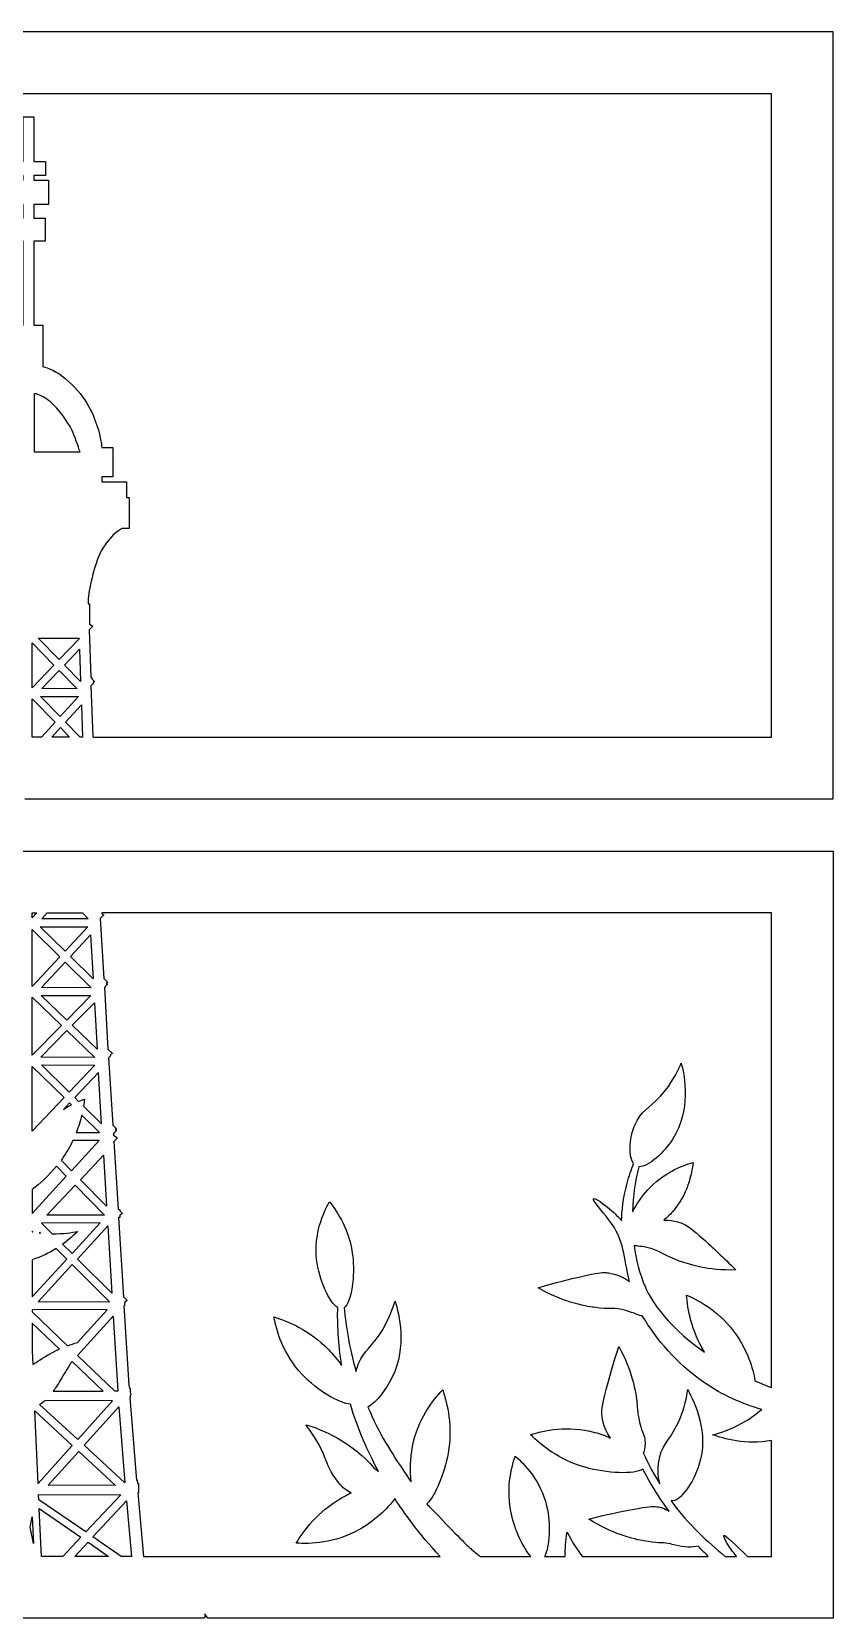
# Model space of a CAD drawing. Extents: x -437 to 3052, y -819 to 142.
# Drawn here: x 829.8 to 1061.7, y -316.7 to 142.3 of the extents above; entities that cross this region are included whole.
import ezdxf

# ---------------------------------------------------------------- set-up
doc = ezdxf.new("R2010")
doc.units = 0
doc.layers.add('LAYER_1', color=7, linetype='CONTINUOUS')

msp = doc.modelspace()

# ---------------------------------------------------------------- linework, layer by layer
at = {"layer": 'LAYER_1', "color": 7}
for points in [[(827.77, -79.63), (829.94, -79.63), (832.66, -79.63), (835.67, -79.63), (841.41, -79.63), (844.59, -79.63), (845.35, -79.63), (848.4, -79.63), (1061.75, -79.63), (1061.75, 142.33), (595.89, 142.33)], [(836.22, -40.9), (829.94, -47.44), (829.94, -34.49), (836.22, -40.9)], [(837.74, -39.31), (831.61, -33.07), (843.54, -33.07), (843.54, -33.27), (837.74, -39.31)], [(839.28, -40.88), (843.64, -36.33), (843.95, -45.63), (839.28, -40.88)], [(837.76, -42.47), (842.91, -47.73), (832.75, -47.68), (837.76, -42.47)], [(843.36, -50.01), (838.04, -55.79), (832.34, -49.96), (843.36, -50.01)], [(832.59, -61.71), (829.94, -61.71), (829.94, -50.66), (836.55, -57.41), (832.59, -61.71)], [(843.83, -61.71), (839.59, -57.38), (844.17, -52.4), (844.48, -61.71), (843.83, -61.71)], [(835.6, -61.71), (838.1, -59), (840.76, -61.71), (835.6, -61.71)], [(829.94, -112.61), (831.23, -112.61), (829.94, -114.04), (829.94, -112.61)], [(834.22, -112.61), (844.5, -112.61), (846.16, -114.3), (832.69, -114.3), (834.22, -112.61)], [(829.94, -117.36), (837.94, -125.28), (829.94, -133.91), (829.94, -117.36)], [(846.02, -116.58), (839.43, -123.68), (832.28, -116.58), (846.02, -116.58)], [(847.54, -131.71), (841, -125.23), (846.81, -118.96), (847.54, -131.71)], [(832.65, -134.22), (839.51, -126.84), (846.98, -134.24), (832.65, -134.22)], [(829.94, -137), (838.39, -145.14), (829.94, -153.73), (829.94, -137)], [(839.92, -143.58), (832.56, -136.51), (846.87, -136.52), (839.92, -143.58)], [(841.5, -145.1), (847.93, -138.57), (848.69, -152), (841.5, -145.1)], [(832.44, -154.31), (839.97, -146.65), (848.01, -154.39), (832.44, -154.31)], [(829.94, -156.99), (839.14, -166.03), (829.94, -175.71), (829.94, -156.99)], [(840.64, -164.45), (832.65, -156.59), (848.05, -156.68), (840.64, -164.45)], [(843.86, -189.78), (850.55, -182.69), (851.46, -197.48), (843.86, -189.78)], [(834.19, -200.02), (842.36, -191.38), (850.88, -200), (834.19, -200.02)], [(843.02, -212.72), (851.8, -203.15), (852.98, -222.63), (843.02, -212.72)], [(841.54, -214.33), (852.43, -225.18), (831.66, -225.09), (841.54, -214.33)], [(853.88, -251), (843.03, -240.59), (853.37, -229.23), (854.67, -251), (853.88, -251)], [(830.72, -256.65), (841.54, -266.67), (831.66, -277.65), (830.72, -256.65)], [(844.96, -266.62), (855.01, -255.44), (856.78, -277.49), (844.96, -266.62)], [(843.38, -268.38), (854, -278.21), (834.57, -278.17), (843.38, -268.38)], [(831.8, -280.88), (855.54, -280.93), (845.42, -291.69), (831.87, -282.35), (831.8, -280.88)], [(855.65, -298.74), (847.51, -293.13), (857.23, -282.72), (858.67, -298.74), (855.65, -298.74)], [(829.36, -290.3), (829.94, -287.34), (830.29, -295.02), (829.36, -290.3)], [(838.77, -298.74), (832.61, -298.74), (831.99, -284.91), (843.99, -293.2), (838.77, -298.74)], [(842.27, -298.74), (846.09, -294.65), (852.01, -298.74), (842.27, -298.74)]]:
    msp.add_lwpolyline(points, dxfattribs=at)
for points, knots in [([(613.81, -52.18), (615.33, -52.16), (616.89, -52.02), (618.28, -51.78), (627.93, -50.11), (634.16, -42.75), (636.54, -39.56), (634.57, -40.25), (631.47, -41.15), (627.63, -41.48), (621.66, -42), (619.86, -40.61), (615.77, -41.57), (615.11, -41.73), (614.45, -41.93), (613.81, -42.17), (613.81, -42.17), (613.81, -41.84), (613.81, -41.84), (618.3, -36.28), (622.77, -31.92), (626.37, -28.77), (628.92, -29.56), (635.68, -25.99), (640.16, -21.81), (645.39, -16.93), (647.68, -11.09), (648.74, -7.34), (645, -7.78), (638.54, -9.14), (633.09, -14.08), (628.6, -18.15), (625.12, -24.35), (625.3, -27.24), (621.94, -29.54), (617.93, -32.64), (613.81, -36.59), (613.81, -36.59), (613.81, -32.72), (613.81, -32.72), (613.85, -32.53), (613.89, -32.33), (613.92, -32.14), (614.78, -27.31), (614.48, -22.94), (613.81, -19.36), (613.81, -19.36), (613.81, -6.36), (613.81, -6.36), (615.93, -5.3), (618.47, -3.8), (621.18, -1.66), (618.5, -1.25), (616.04, -0.91), (613.81, -0.64), (613.81, -0.64), (613.81, 124.41), (613.81, 124.41), (613.81, 124.41), (1043.83, 124.41), (1043.83, 124.41), (1043.83, 124.41), (1043.83, -61.71), (1043.83, -61.71), (1043.83, -61.71), (847.58, -61.71), (847.58, -61.71), (847.58, -61.71), (847.44, -61.58), (847.44, -61.58), (847.44, -61.58), (846.94, -46.88), (846.94, -46.88), (846.94, -46.88), (847.77, -46.01), (847.77, -46.01), (847.77, -46.01), (847.53, -45.87), (847.53, -45.87), (847.53, -45.87), (847.92, -45.63), (847.92, -45.63), (847.92, -45.63), (847.16, -44.88), (847.16, -44.88), (847.16, -44.88), (847.16, -44.45), (847.16, -44.45), (847.16, -44.45), (846.86, -44.45), (846.86, -44.45), (846.86, -44.45), (846.4, -30.71), (846.4, -30.71), (846.4, -30.71), (847.43, -29.67), (847.43, -29.67), (847.43, -29.67), (846.5, -29.07), (846.5, -29.07), (846.5, -29.07), (846.5, -23.19), (846.5, -23.19), (846.5, -23.19), (846.14, -23.19), (846.14, -23.19), (846.14, -23.19), (846.09, -21.62), (846.09, -21.62), (846.58, -18.49), (847.96, -10.87), (850.34, -7.1), (853.31, -2.4), (855.87, -1.48), (855.9, -1.47), (855.9, -1.47), (855.89, -1.42), (855.89, -1.42), (855.89, -1.42), (858, -1.42), (858, -1.42), (858, -1.42), (858, 7.59), (858, 7.59), (858, 7.59), (857.24, 7.59), (857.24, 7.59), (857.24, 7.59), (857.24, 12.09), (857.24, 12.09), (857.24, 12.09), (850.1, 12.09), (850.1, 12.09), (850.1, 12.09), (850.1, 13.56), (850.1, 13.56), (850.1, 13.56), (853.29, 13.56), (853.29, 13.56), (853.29, 13.56), (853.29, 22.07), (853.29, 22.07), (853.29, 22.07), (850.08, 22.07), (850.08, 22.07), (849.99, 22.96), (849.61, 26.05), (848.19, 29.78), (846.64, 33.86), (843.49, 39.57), (837.31, 43.62), (836.13, 44.35), (834.68, 44.97), (833, 45.49), (833, 45.49), (833, 45.51), (833, 45.51), (833, 45.51), (833, 57.45), (833, 57.45), (833, 57.45), (830.42, 57.45), (830.42, 57.45), (830.42, 57.45), (830.42, 81.7), (830.42, 81.7), (830.42, 81.7), (833.65, 81.7), (833.65, 81.7), (833.65, 81.7), (833.65, 88.39), (833.65, 88.39), (833.65, 88.39), (830.42, 88.39), (830.42, 88.39), (830.42, 88.39), (830.42, 92.34), (830.42, 92.34), (830.42, 92.34), (834.62, 92.34), (834.62, 92.34), (834.62, 92.34), (834.62, 99.35), (834.62, 99.35), (834.62, 99.35), (830.42, 99.35), (830.42, 99.35), (830.42, 99.35), (830.42, 100.72), (830.42, 100.72), (830.42, 100.72), (833.81, 100.72), (833.81, 100.72), (833.81, 100.72), (833.81, 104.82), (833.81, 104.82), (833.81, 104.82), (830.42, 104.82), (830.42, 104.82), (830.42, 104.82), (830.42, 117.72), (830.42, 117.72), (830.42, 117.72), (827.28, 117.72), (827.28, 117.72), (827.28, 117.72), (827.28, 104.82), (827.28, 104.82), (827.28, 104.82), (823.9, 104.82), (823.9, 104.82), (823.9, 104.82), (823.9, 100.72), (823.9, 100.72), (823.9, 100.72), (827.28, 100.72), (827.28, 100.72), (827.28, 100.72), (827.28, 99.35), (827.28, 99.35), (827.28, 99.35), (823.09, 99.35), (823.09, 99.35), (823.09, 99.35), (823.09, 92.34), (823.09, 92.34), (823.09, 92.34), (827.28, 92.34), (827.28, 92.34), (827.28, 92.34), (827.28, 88.39), (827.28, 88.39), (827.28, 88.39), (824.06, 88.39), (824.06, 88.39), (824.06, 88.39), (824.06, 81.7), (824.06, 81.7), (824.06, 81.7), (827.28, 81.7), (827.28, 81.7), (827.28, 81.7), (827.28, 57.45), (827.28, 57.45), (827.28, 57.45), (824.7, 57.45), (824.7, 57.45), (824.7, 57.45), (824.7, 45.48), (824.7, 45.48), (824.68, 45.47), (824.65, 45.47), (824.62, 45.46), (824.62, 45.46), (824.6, 45.46), (824.6, 45.46), (824.6, 45.46), (824.58, 45.45), (824.58, 45.45), (822.96, 44.95), (821.55, 44.33), (820.38, 43.61), (814.06, 39.32), (812.44, 36.06), (810.2, 31.55), (810.2, 31.55), (810.06, 31.27), (810.06, 31.27), (808.97, 28.88), (808.22, 26.17), (807.9, 24.92), (807.9, 24.92), (807.61, 24.92), (807.61, 24.92), (807.61, 24.92), (807.61, 12.09), (807.61, 12.09), (807.61, 12.09), (800.47, 12.09), (800.47, 12.09), (800.47, 12.09), (800.47, 7.59), (800.47, 7.59), (800.47, 7.59), (799.72, 7.59), (799.72, 7.59), (799.72, 7.59), (799.72, -1.42), (799.72, -1.42), (799.72, -1.42), (801.82, -1.42), (801.82, -1.42), (801.82, -1.42), (801.81, -1.47), (801.81, -1.47), (801.84, -1.48), (804.39, -2.4), (807.36, -7.1), (809.83, -11), (811.24, -19.2), (811.62, -21.66), (811.62, -21.66), (810.27, -61.71), (810.27, -61.71), (810.27, -61.71), (780.11, -61.71), (780.11, -61.71), (780.37, -60.61), (780.57, -59.48), (780.7, -58.37), (781.5, -51.05), (778.82, -45.02), (776.99, -41.73), (774.57, -44.79), (771.18, -50.07), (770.28, -57.16), (770.1, -58.62), (770.02, -60.18), (770.04, -61.71), (770.04, -61.71), (690.83, -61.71), (690.83, -61.71), (691.9, -56.22), (692.13, -52.17), (696.21, -46.82), (697.92, -44.57), (700.95, -41.27), (700.55, -40.85), (700.2, -40.49), (697.49, -42.48), (695.91, -43.81), (694.36, -45.11), (693.22, -46.35), (692.46, -47.24), (692.38, -44.6), (692.04, -40.76), (690.83, -36.32), (690.29, -34.33), (689.62, -32.41), (688.96, -30.73), (690.61, -28.54), (690.37, -22.58), (687.97, -18.25), (685.93, -14.58), (683.51, -14.23), (679.77, -9.48), (677.37, -6.43), (675.97, -3.52), (675.17, -1.59), (674.16, -5.58), (672.32, -15.32), (677.64, -23.57), (680.14, -27.44), (684.72, -31.76), (687.43, -31.58), (687.7, -32.67), (687.98, -33.81), (688.2, -34.91), (688.42, -35.96), (689.13, -39.65), (689.31, -44.63), (688.15, -42.46), (686.56, -40.16), (684.85, -38.29), (680.47, -33.48), (675.18, -31.35), (671.77, -30.34), (672.14, -33.75), (673.31, -39.64), (677.75, -44.65), (678.51, -45.5), (679.35, -46.31), (680.22, -47.06), (677.13, -46.96), (674.76, -48.05), (674.39, -48.24), (673.27, -48.78), (672.33, -49.37), (668.76, -52.56), (666.24, -54.82), (663.03, -57.79), (659.37, -61.46), (663.53, -61.61), (666.95, -61.15), (669.47, -60.64), (672.8, -59.97), (675.39, -59.02), (676.14, -58.74), (681, -56.92), (681.22, -55.85), (684.77, -55.05), (686.57, -54.63), (687.94, -54.58), (688.84, -54.41), (688.52, -56.79), (688.02, -59.25), (687.28, -61.71), (687.28, -61.71), (635.98, -61.71), (635.98, -61.71), (636.55, -60.2), (636.77, -59.25), (636.69, -59.2), (636.6, -59.14), (636.09, -60.1), (635.12, -61.71), (635.12, -61.71), (613.81, -61.71), (613.81, -61.71), (613.81, -61.71), (613.81, -52.18), (613.81, -52.18)], [0, 0, 0, 0, 1, 1, 1, 2, 2, 2, 3, 3, 3, 4, 4, 4, 5, 5, 5, 6, 6, 6, 7, 7, 7, 8, 8, 8, 9, 9, 9, 10, 10, 10, 11, 11, 11, 12, 12, 12, 13, 13, 13, 14, 14, 14, 15, 15, 15, 16, 16, 16, 17, 17, 17, 18, 18, 18, 19, 19, 19, 20, 20, 20, 21, 21, 21, 22, 22, 22, 23, 23, 23, 24, 24, 24, 25, 25, 25, 26, 26, 26, 27, 27, 27, 28, 28, 28, 29, 29, 29, 30, 30, 30, 31, 31, 31, 32, 32, 32, 33, 33, 33, 34, 34, 34, 35, 35, 35, 36, 36, 36, 37, 37, 37, 38, 38, 38, 39, 39, 39, 40, 40, 40, 41, 41, 41, 42, 42, 42, 43, 43, 43, 44, 44, 44, 45, 45, 45, 46, 46, 46, 47, 47, 47, 48, 48, 48, 49, 49, 49, 50, 50, 50, 51, 51, 51, 52, 52, 52, 53, 53, 53, 54, 54, 54, 55, 55, 55, 56, 56, 56, 57, 57, 57, 58, 58, 58, 59, 59, 59, 60, 60, 60, 61, 61, 61, 62, 62, 62, 63, 63, 63, 64, 64, 64, 65, 65, 65, 66, 66, 66, 67, 67, 67, 68, 68, 68, 69, 69, 69, 70, 70, 70, 71, 71, 71, 72, 72, 72, 73, 73, 73, 74, 74, 74, 75, 75, 75, 76, 76, 76, 77, 77, 77, 78, 78, 78, 79, 79, 79, 80, 80, 80, 81, 81, 81, 82, 82, 82, 83, 83, 83, 84, 84, 84, 85, 85, 85, 86, 86, 86, 87, 87, 87, 88, 88, 88, 89, 89, 89, 90, 90, 90, 91, 91, 91, 92, 92, 92, 93, 93, 93, 94, 94, 94, 95, 95, 95, 96, 96, 96, 97, 97, 97, 98, 98, 98, 99, 99, 99, 100, 100, 100, 101, 101, 101, 102, 102, 102, 103, 103, 103, 104, 104, 104, 105, 105, 105, 106, 106, 106, 107, 107, 107, 108, 108, 108, 109, 109, 109, 110, 110, 110, 111, 111, 111, 112, 112, 112, 113, 113, 113, 114, 114, 114, 115, 115, 115, 116, 116, 116, 117, 117, 117, 118, 118, 118, 119, 119, 119, 120, 120, 120, 121, 121, 121, 122, 122, 122, 123, 123, 123, 124, 124, 124, 125, 125, 125, 126, 126, 126, 127, 127, 127, 128, 128, 128, 129, 129, 129, 130, 130, 130, 131, 131, 131, 132, 132, 132, 133, 133, 133, 134, 134, 134, 135, 135, 135, 136, 136, 136, 137, 137, 137, 137]), ([(830.49, 20.79), (830.49, 20.79), (830.49, 37.53), (830.49, 37.53), (830.49, 37.53), (831.17, 37.53), (831.17, 37.53), (832.29, 37.14), (833.81, 36.44), (835.21, 35.23), (837.66, 33.12), (840.27, 29.49), (841.37, 27.19), (842.18, 25.52), (843.3, 22.22), (843.77, 20.79), (843.77, 20.79), (830.49, 20.79), (830.49, 20.79)], [0, 0, 0, 0, 1, 1, 1, 2, 2, 2, 3, 3, 3, 4, 4, 4, 5, 5, 5, 6, 6, 6, 6]), ([(844.55, -94.69), (844.55, -94.69), (832.81, -94.69), (832.81, -94.69), (832.81, -94.69), (826.93, -94.69), (826.93, -94.69), (826.93, -94.69), (815.19, -94.69), (815.19, -94.69), (815.19, -94.69), (809.14, -94.69), (809.14, -94.69), (809.14, -94.69), (790.74, -94.69), (790.74, -94.69), (790.74, -94.69), (779.15, -94.69), (779.15, -94.69), (779.15, -94.69), (774.25, -94.69), (774.25, -94.69), (774.25, -94.69), (771.25, -94.69), (771.25, -94.69), (771.25, -94.69), (764.41, -94.69), (764.41, -94.69), (764.41, -94.69), (756.36, -94.69), (756.36, -94.69), (756.36, -94.69), (680.82, -94.69), (680.82, -94.69), (680.82, -94.69), (671.87, -94.69), (671.87, -94.69), (671.87, -94.69), (669.86, -94.69), (669.86, -94.69), (669.86, -94.69), (657.72, -94.69), (657.72, -94.69), (657.72, -94.69), (620.89, -94.69), (620.89, -94.69), (620.89, -94.69), (615.14, -94.69), (615.14, -94.69), (615.14, -94.69), (595.89, -94.69), (595.89, -94.69), (595.89, -94.69), (595.89, -100.84), (595.89, -100.84), (595.89, -100.84), (595.89, -114.49), (595.89, -114.49), (595.89, -114.49), (595.89, -127.13), (595.89, -127.13), (595.89, -127.13), (595.89, -187.92), (595.89, -187.92), (595.89, -187.92), (595.89, -226.97), (595.89, -226.97), (595.89, -226.97), (595.89, -276.34), (595.89, -276.34), (595.89, -276.34), (595.89, -277.76), (595.89, -277.76), (595.89, -277.76), (595.89, -316.66), (595.89, -316.66), (595.89, -316.66), (609.18, -316.66), (609.18, -316.66), (609.18, -316.66), (667.86, -316.66), (667.86, -316.66), (667.86, -316.66), (672.63, -316.66), (672.63, -316.66), (672.63, -316.66), (674.24, -316.66), (674.24, -316.66), (674.24, -316.66), (681.62, -316.66), (681.62, -316.66), (681.62, -316.66), (704.14, -316.66), (704.14, -316.66), (704.14, -316.66), (714.44, -316.66), (714.44, -316.66), (714.44, -316.66), (744.79, -316.66), (744.79, -316.66), (744.79, -316.66), (751.66, -316.66), (751.66, -316.66), (751.66, -316.66), (772.91, -316.66), (772.91, -316.66), (773.62, -316.19), (774.27, -315.76), (774.86, -315.37), (774.49, -315.77), (774.12, -316.21), (773.75, -316.66), (773.75, -316.66), (793.98, -316.66), (793.98, -316.66), (793.98, -316.66), (797.51, -316.66), (797.51, -316.66), (797.51, -316.66), (800.63, -316.66), (800.63, -316.66), (800.63, -316.66), (806.91, -316.66), (806.91, -316.66), (806.91, -316.66), (810.34, -316.66), (810.34, -316.66), (810.34, -316.66), (810.7, -316.66), (810.7, -316.66), (810.7, -316.66), (814.11, -316.66), (814.11, -316.66), (814.11, -316.66), (817.62, -316.66), (817.62, -316.66), (817.62, -316.66), (824.31, -316.66), (824.31, -316.66), (824.31, -316.66), (826.45, -316.66), (826.45, -316.66), (826.45, -316.66), (826.45, -316.51), (826.45, -316.51), (826.45, -316.51), (826.49, -316.66), (826.49, -316.66), (826.49, -316.66), (828.78, -316.66), (828.78, -316.66), (828.78, -316.66), (828.92, -316.66), (828.92, -316.66), (828.92, -316.66), (833.4, -316.66), (833.4, -316.66), (833.4, -316.66), (840.04, -316.66), (840.04, -316.66), (840.04, -316.66), (843.4, -316.66), (843.4, -316.66), (843.4, -316.66), (849.39, -316.66), (849.39, -316.66), (849.39, -316.66), (849.52, -316.52), (849.52, -316.52), (849.53, -316.57), (849.54, -316.61), (849.56, -316.66), (849.56, -316.66), (852.83, -316.66), (852.83, -316.66), (852.83, -316.66), (859.99, -316.66), (859.99, -316.66), (859.99, -316.66), (860.21, -316.66), (860.21, -316.66), (860.21, -316.66), (863.73, -316.66), (863.73, -316.66), (863.73, -316.66), (879.83, -316.66), (879.83, -316.66), (879.85, -316.18), (879.86, -315.74), (879.85, -315.34), (880.13, -315.72), (880.46, -316.16), (880.8, -316.66), (880.8, -316.66), (965.65, -316.66), (965.65, -316.66), (965.65, -316.66), (967.44, -316.66), (967.44, -316.66), (967.44, -316.66), (969.51, -316.66), (969.51, -316.66), (969.51, -316.66), (986.26, -316.66), (986.26, -316.66), (986.26, -316.66), (986.29, -316.66), (986.29, -316.66), (986.29, -316.66), (1007.9, -316.66), (1007.9, -316.66), (1007.9, -316.66), (1051.39, -316.66), (1051.39, -316.66), (1051.39, -316.66), (1061.75, -316.66), (1061.75, -316.66), (1061.75, -316.66), (1061.75, -312.68), (1061.75, -312.68), (1061.75, -312.68), (1061.75, -309.39), (1061.75, -309.39), (1061.75, -309.39), (1061.75, -300.48), (1061.75, -300.48), (1061.75, -300.48), (1061.75, -294.97), (1061.75, -294.97), (1061.75, -294.97), (1061.75, -292.06), (1061.75, -292.06), (1061.75, -292.06), (1061.75, -290.26), (1061.75, -290.26), (1061.75, -290.26), (1061.75, -275.86), (1061.75, -275.86), (1061.75, -275.86), (1061.75, -260.72), (1061.75, -260.72), (1061.75, -260.72), (1061.75, -254.98), (1061.75, -254.98), (1061.75, -254.98), (1061.75, -225.18), (1061.75, -225.18), (1061.75, -225.18), (1061.75, -222.04), (1061.75, -222.04), (1061.75, -222.04), (1061.75, -199.79), (1061.75, -199.79), (1061.75, -199.79), (1061.75, -195.42), (1061.75, -195.42), (1061.75, -195.42), (1061.75, -182.23), (1061.75, -182.23), (1061.75, -182.23), (1061.75, -170.42), (1061.75, -170.42), (1061.75, -170.42), (1061.75, -94.69), (1061.75, -94.69), (1061.75, -94.69), (848.62, -94.69), (848.62, -94.69), (848.62, -94.69), (844.55, -94.69), (844.55, -94.69)], [0, 0, 0, 0, 1, 1, 1, 2, 2, 2, 3, 3, 3, 4, 4, 4, 5, 5, 5, 6, 6, 6, 7, 7, 7, 8, 8, 8, 9, 9, 9, 10, 10, 10, 11, 11, 11, 12, 12, 12, 13, 13, 13, 14, 14, 14, 15, 15, 15, 16, 16, 16, 17, 17, 17, 18, 18, 18, 19, 19, 19, 20, 20, 20, 21, 21, 21, 22, 22, 22, 23, 23, 23, 24, 24, 24, 25, 25, 25, 26, 26, 26, 27, 27, 27, 28, 28, 28, 29, 29, 29, 30, 30, 30, 31, 31, 31, 32, 32, 32, 33, 33, 33, 34, 34, 34, 35, 35, 35, 36, 36, 36, 37, 37, 37, 38, 38, 38, 39, 39, 39, 40, 40, 40, 41, 41, 41, 42, 42, 42, 43, 43, 43, 44, 44, 44, 45, 45, 45, 46, 46, 46, 47, 47, 47, 48, 48, 48, 49, 49, 49, 50, 50, 50, 51, 51, 51, 52, 52, 52, 53, 53, 53, 54, 54, 54, 55, 55, 55, 56, 56, 56, 57, 57, 57, 58, 58, 58, 59, 59, 59, 60, 60, 60, 61, 61, 61, 62, 62, 62, 63, 63, 63, 64, 64, 64, 65, 65, 65, 66, 66, 66, 67, 67, 67, 68, 68, 68, 69, 69, 69, 70, 70, 70, 71, 71, 71, 72, 72, 72, 73, 73, 73, 74, 74, 74, 75, 75, 75, 76, 76, 76, 77, 77, 77, 78, 78, 78, 79, 79, 79, 80, 80, 80, 81, 81, 81, 82, 82, 82, 83, 83, 83, 84, 84, 84, 85, 85, 85, 86, 86, 86, 87, 87, 87, 88, 88, 88, 89, 89, 89, 90, 90, 90, 90]), ([(849.96, -112.74), (849.96, -112.74), (850.17, -112.61), (850.17, -112.61), (850.17, -112.61), (1043.83, -112.61), (1043.83, -112.61), (1043.83, -112.61), (1043.83, -249.92), (1043.83, -249.92), (1042.34, -249.36), (1040.77, -248.71), (1039.07, -247.93), (1038.64, -244.35), (1036.63, -239.01), (1033.78, -234.78), (1029.25, -228.07), (1022.99, -224.73), (1019.28, -223.16), (1019.6, -227.14), (1020.65, -233.39), (1024.47, -239.65), (1012.26, -231.12), (1008.44, -223.22), (1007.41, -220.91), (1005.62, -216.9), (1004.62, -212.76), (1004.1, -208.83), (1005, -209), (1006.37, -209.06), (1008.17, -209.47), (1011.71, -210.28), (1011.93, -211.35), (1016.8, -213.17), (1017.55, -213.45), (1020.14, -214.39), (1023.47, -215.07), (1025.98, -215.58), (1029.41, -216.04), (1033.57, -215.89), (1029.91, -212.22), (1026.7, -209.24), (1024.17, -206.98), (1020.61, -203.8), (1019.67, -203.21), (1018.55, -202.66), (1018.17, -202.48), (1015.8, -201.38), (1012.72, -201.49), (1013.59, -200.73), (1014.43, -199.93), (1015.18, -199.08), (1019.62, -194.07), (1020.8, -188.18), (1021.16, -184.77), (1017.76, -185.78), (1012.47, -187.91), (1008.08, -192.71), (1006.37, -194.59), (1004.79, -196.89), (1003.63, -199.06), (1003.8, -194.07), (1004.52, -190.38), (1004.73, -189.34), (1004.96, -188.23), (1005.24, -187.1), (1005.51, -186.01), (1008.22, -186.19), (1012.8, -181.87), (1015.29, -178), (1020.62, -169.74), (1018.78, -160), (1017.76, -156.02), (1016.96, -157.95), (1015.56, -160.86), (1013.17, -163.91), (1009.43, -168.66), (1007.01, -169), (1004.97, -172.68), (1002.57, -177.01), (1002.33, -182.97), (1003.98, -185.16), (1003.31, -186.83), (1002.65, -188.76), (1002.11, -190.75), (1000.9, -195.19), (1000.56, -199.03), (1000.48, -201.66), (999.72, -200.78), (998.58, -199.54), (997.03, -198.23), (995.44, -196.91), (992.74, -194.92), (992.39, -195.28), (991.99, -195.7), (995.01, -199), (996.73, -201.25), (1001.54, -207.56), (1000.99, -212.06), (1002.79, -219.27), (999.76, -216.93), (996.36, -216.69), (995.89, -216.67), (994.63, -216.61), (993.54, -216.67), (988.88, -217.75), (985.57, -218.51), (981.34, -219.58), (976.36, -221.03), (979.94, -223.16), (983.16, -224.4), (985.61, -225.16), (988.86, -226.17), (991.59, -226.59), (992.38, -226.7), (997.52, -227.45), (998.22, -226.62), (1001.72, -227.61), (1004.2, -228.32), (1005.64, -229.23), (1006.48, -229.16), (1010.69, -236.07), (1016.38, -242.9), (1024.22, -248.33), (1029.93, -252.28), (1035.54, -254.62), (1041.04, -256.24), (1039.63, -257.37), (1038.12, -258.7), (1035.32, -260.24), (1031.94, -262.09), (1028.87, -263.06), (1026.84, -263.58), (1029.89, -264.66), (1036.61, -266.63), (1043.83, -265.19), (1043.83, -265.19), (1043.83, -298.74), (1043.83, -298.74), (1043.83, -298.74), (1036.95, -298.74), (1036.95, -298.74), (1033.42, -295.59), (1030.55, -292.36), (1030.12, -292.7), (1029.88, -292.9), (1030.6, -294.2), (1031.06, -295.02), (1031.95, -296.62), (1032.63, -297.2), (1033.71, -298.74), (1033.71, -298.74), (1030.43, -298.74), (1030.43, -298.74), (1025.33, -294.42), (1020, -289.81), (1014.81, -282.68), (1017.56, -283.06), (1021.33, -277.14), (1022.88, -272.39), (1025.91, -263.05), (1021.63, -254.11), (1019.63, -250.51), (1019.35, -252.59), (1018.74, -255.76), (1017.21, -259.32), (1014.81, -264.87), (1012.57, -265.82), (1011.53, -269.9), (1010.88, -272.5), (1010.96, -275.39), (1011.51, -277.77), (1010.04, -275.38), (1008.38, -272.39), (1006.77, -268.81), (1007.07, -267.97), (1007.41, -266.7), (1007.25, -265.2), (1007.11, -263.89), (1006.73, -263.65), (1006.04, -261.28), (1005.51, -259.42), (1005.27, -257.94), (1005.16, -257.15), (1004.98, -255.8), (1005.1, -255.52), (1004.94, -254.16), (1004.84, -253.37), (1004.5, -250.63), (1003.57, -247.36), (1002.88, -244.89), (1001.72, -241.63), (999.69, -238), (998.09, -242.94), (996.91, -247.15), (996.06, -250.43), (994.86, -255.06), (994.77, -256.16), (994.79, -257.41), (994.8, -257.9), (994.95, -261.39), (997.32, -264.52), (995.83, -263.87), (994.26, -263.3), (992.71, -262.88), (984.9, -260.75), (977.98, -262.32), (974.15, -263.54), (977.12, -266.5), (982.36, -270.82), (989.91, -272.98), (996.2, -274.78), (1004.27, -275.13), (1006.61, -273.48), (1008.07, -276.28), (1009.81, -279.28), (1011.89, -282.4), (1012.68, -283.58), (1013.45, -284.67), (1014.21, -285.71), (1012.94, -284.86), (1011.88, -284.48), (1010.7, -284.37), (1009.45, -284.26), (1008.35, -284.28), (1003.65, -285.17), (1000.32, -285.79), (996.04, -286.68), (991.01, -287.94), (994.5, -290.2), (997.67, -291.58), (1000.09, -292.44), (1003.29, -293.58), (1006, -294.11), (1006.79, -294.25), (1010.69, -294.98), (1012.04, -294.69), (1014.01, -295.02), (1014.97, -295.18), (1015.38, -295.36), (1016.08, -295.55), (1018.25, -296.11), (1021.21, -296.29), (1022.64, -295.76), (1022.82, -295.95), (1022.99, -296.13), (1023.16, -296.32), (1023.93, -297.13), (1024.73, -297.94), (1025.55, -298.74), (1025.55, -298.74), (989.14, -298.74), (989.14, -298.74), (987.78, -297.01), (986.25, -294.73), (984.7, -291.71), (984.29, -294.34), (984.16, -296.71), (984.17, -298.74), (984.17, -298.74), (978.2, -298.74), (978.2, -298.74), (979.66, -295.96), (980.09, -289.55), (978.8, -284.14), (977.09, -276.98), (972.54, -272.21), (969.7, -269.73), (968.46, -273.43), (967.04, -279.54), (968.59, -286.51), (969.63, -291.18), (972.03, -296.32), (974.24, -298.74), (974.24, -298.74), (959.61, -298.74), (959.61, -298.74), (958.78, -298.11), (957.93, -297.44), (957.06, -296.72), (955.92, -295.77), (952.76, -292.5), (946.44, -285.97), (945.48, -284.97), (944.68, -284.15), (944.14, -283.58), (946.51, -281.36), (949.25, -274.73), (950.28, -268.9), (951.66, -261.16), (950.07, -254.56), (948.72, -250.6), (945.94, -253.5), (941.5, -259.03), (939.98, -266.98), (939.33, -270.38), (939.25, -274.09), (939.57, -277.21), (939.16, -276.61), (938.75, -275.99), (938.31, -275.34), (933.83, -268.62), (930.25, -263.25), (927.1, -255.56), (929.48, -254.24), (932.45, -250.31), (934.13, -246.88), (938.43, -238.08), (936.1, -228.72), (934.92, -224.92), (934.32, -226.92), (933.23, -229.96), (931.26, -233.26), (928.17, -238.41), (925.99, -239.05), (924.38, -242.94), (924.07, -243.69), (923.81, -244.48), (923.61, -245.28), (921.62, -238.14), (920.67, -231.75), (920.22, -226.84), (922.35, -225.24), (923.41, -217.66), (922.65, -211.58), (921.76, -204.49), (918.37, -199.22), (915.95, -196.16), (914.11, -199.45), (911.43, -205.48), (912.24, -212.79), (912.91, -218.82), (915.9, -225.27), (918.35, -226.81), (918.23, -231.33), (918.45, -237.09), (919.48, -243.51), (918.31, -241.88), (917, -240.3), (915.65, -238.9), (910.18, -233.26), (903.91, -230.69), (899.9, -229.46), (900.63, -233.41), (902.51, -240.25), (908.07, -246.14), (912.47, -250.79), (918.86, -254.52), (922.02, -254.71), (924.17, -261.99), (927.09, -268.55), (930.17, -274.21), (928.03, -272.67), (927.71, -271.48), (924.16, -268.6), (923.54, -268.09), (921.38, -266.37), (918.45, -264.66), (916.23, -263.37), (913.13, -261.84), (909.14, -260.65), (912.34, -264.86), (913.95, -268.24), (914.83, -270.61), (915.26, -271.76), (916.21, -274.55), (918.6, -277.4), (919.28, -278.2), (919.73, -278.73), (920.48, -279.32), (921.05, -279.77), (921.64, -280.13), (922.25, -280.42), (921.24, -280.9), (920.25, -281.4), (919.32, -281.94), (912.52, -285.88), (908.5, -291.34), (906.33, -294.93), (910.35, -295.19), (917.44, -295.02), (924.49, -291.05), (928.76, -288.65), (932.79, -285), (934.88, -282.05), (937.46, -286.06), (941.74, -292.15), (947.97, -298.74), (947.97, -298.74), (862.15, -298.74), (862.15, -298.74), (862.15, -298.74), (860.46, -280.37), (860.46, -280.37), (860.46, -280.37), (860.69, -280.37), (860.69, -280.37), (860.69, -280.37), (860.69, -277.63), (860.69, -277.63), (860.69, -277.63), (860.4, -277.63), (860.4, -277.63), (860.4, -277.63), (860.28, -276.62), (860.28, -276.62), (860.28, -276.62), (860.14, -276.77), (860.14, -276.77), (860.14, -276.77), (858.17, -252.82), (858.17, -252.82), (858.17, -252.82), (858.26, -252.82), (858.26, -252.82), (858.26, -252.82), (858.26, -252.2), (858.26, -252.2), (858.26, -252.2), (858.43, -252.03), (858.43, -252.03), (858.43, -252.03), (858.26, -251.17), (858.26, -251.17), (858.26, -251.17), (858.26, -250.09), (858.26, -250.09), (858.26, -250.09), (858.06, -250.08), (858.06, -250.08), (858.06, -250.08), (857.9, -249.2), (857.9, -249.2), (857.9, -249.2), (856.49, -226.25), (856.49, -226.25), (856.49, -226.25), (856.63, -226.25), (856.63, -226.25), (856.63, -226.25), (856.63, -225.26), (856.63, -225.26), (856.63, -225.26), (857.44, -224.74), (857.44, -224.74), (857.44, -224.74), (856.33, -223.65), (856.33, -223.65), (856.33, -223.65), (854.92, -200.75), (854.92, -200.75), (854.92, -200.75), (855.29, -200.75), (855.29, -200.75), (855.29, -200.75), (855.29, -200.08), (855.29, -200.08), (855.29, -200.08), (856.11, -199.56), (856.11, -199.56), (856.11, -199.56), (855.29, -198.75), (855.29, -198.75), (855.29, -198.75), (855.29, -198.44), (855.29, -198.44), (855.29, -198.44), (854.97, -198.44), (854.97, -198.44), (854.97, -198.44), (854.76, -198.23), (854.76, -198.23), (854.76, -198.23), (853.54, -178.76), (853.54, -178.76), (853.54, -178.76), (854.6, -177.66), (854.6, -177.66), (854.6, -177.66), (853.42, -176.93), (853.42, -176.93), (853.42, -176.93), (853.4, -176.63), (853.4, -176.63), (853.4, -176.63), (853.52, -176.63), (853.52, -176.63), (853.52, -176.63), (853.52, -176.35), (853.52, -176.35), (853.52, -176.35), (854.3, -175.52), (854.3, -175.52), (854.3, -175.52), (853.97, -175.33), (853.97, -175.33), (853.97, -175.33), (854.33, -175.08), (854.33, -175.08), (854.33, -175.08), (853.24, -174.03), (853.24, -174.03), (853.24, -174.03), (852.01, -154.55), (852.01, -154.55), (852.01, -154.55), (852.72, -153.81), (852.72, -153.81), (852.72, -153.81), (852.51, -153.68), (852.51, -153.68), (852.51, -153.68), (853.14, -153.25), (853.14, -153.25), (853.14, -153.25), (851.85, -152.05), (851.85, -152.05), (851.85, -152.05), (850.81, -134.18), (850.81, -134.18), (850.81, -134.18), (851.09, -134.18), (851.09, -134.18), (851.09, -134.18), (851.09, -133.89), (851.09, -133.89), (851.09, -133.89), (851.74, -133.25), (851.74, -133.25), (851.74, -133.25), (851.34, -132.99), (851.34, -132.99), (851.34, -132.99), (851.81, -132.69), (851.81, -132.69), (851.81, -132.69), (850.66, -131.58), (850.66, -131.58), (850.66, -131.58), (849.64, -114.2), (849.64, -114.2), (849.64, -114.2), (850.64, -113.16), (850.64, -113.16), (850.64, -113.16), (849.96, -112.74), (849.96, -112.74)], [0, 0, 0, 0, 1, 1, 1, 2, 2, 2, 3, 3, 3, 4, 4, 4, 5, 5, 5, 6, 6, 6, 7, 7, 7, 8, 8, 8, 9, 9, 9, 10, 10, 10, 11, 11, 11, 12, 12, 12, 13, 13, 13, 14, 14, 14, 15, 15, 15, 16, 16, 16, 17, 17, 17, 18, 18, 18, 19, 19, 19, 20, 20, 20, 21, 21, 21, 22, 22, 22, 23, 23, 23, 24, 24, 24, 25, 25, 25, 26, 26, 26, 27, 27, 27, 28, 28, 28, 29, 29, 29, 30, 30, 30, 31, 31, 31, 32, 32, 32, 33, 33, 33, 34, 34, 34, 35, 35, 35, 36, 36, 36, 37, 37, 37, 38, 38, 38, 39, 39, 39, 40, 40, 40, 41, 41, 41, 42, 42, 42, 43, 43, 43, 44, 44, 44, 45, 45, 45, 46, 46, 46, 47, 47, 47, 48, 48, 48, 49, 49, 49, 50, 50, 50, 51, 51, 51, 52, 52, 52, 53, 53, 53, 54, 54, 54, 55, 55, 55, 56, 56, 56, 57, 57, 57, 58, 58, 58, 59, 59, 59, 60, 60, 60, 61, 61, 61, 62, 62, 62, 63, 63, 63, 64, 64, 64, 65, 65, 65, 66, 66, 66, 67, 67, 67, 68, 68, 68, 69, 69, 69, 70, 70, 70, 71, 71, 71, 72, 72, 72, 73, 73, 73, 74, 74, 74, 75, 75, 75, 76, 76, 76, 77, 77, 77, 78, 78, 78, 79, 79, 79, 80, 80, 80, 81, 81, 81, 82, 82, 82, 83, 83, 83, 84, 84, 84, 85, 85, 85, 86, 86, 86, 87, 87, 87, 88, 88, 88, 89, 89, 89, 90, 90, 90, 91, 91, 91, 92, 92, 92, 93, 93, 93, 94, 94, 94, 95, 95, 95, 96, 96, 96, 97, 97, 97, 98, 98, 98, 99, 99, 99, 100, 100, 100, 101, 101, 101, 102, 102, 102, 103, 103, 103, 104, 104, 104, 105, 105, 105, 106, 106, 106, 107, 107, 107, 108, 108, 108, 109, 109, 109, 110, 110, 110, 111, 111, 111, 112, 112, 112, 113, 113, 113, 114, 114, 114, 115, 115, 115, 116, 116, 116, 117, 117, 117, 118, 118, 118, 119, 119, 119, 120, 120, 120, 121, 121, 121, 122, 122, 122, 123, 123, 123, 124, 124, 124, 125, 125, 125, 126, 126, 126, 127, 127, 127, 128, 128, 128, 129, 129, 129, 130, 130, 130, 131, 131, 131, 132, 132, 132, 133, 133, 133, 134, 134, 134, 135, 135, 135, 136, 136, 136, 137, 137, 137, 138, 138, 138, 139, 139, 139, 140, 140, 140, 141, 141, 141, 142, 142, 142, 143, 143, 143, 144, 144, 144, 145, 145, 145, 146, 146, 146, 147, 147, 147, 148, 148, 148, 149, 149, 149, 150, 150, 150, 151, 151, 151, 152, 152, 152, 153, 153, 153, 154, 154, 154, 155, 155, 155, 156, 156, 156, 157, 157, 157, 158, 158, 158, 159, 159, 159, 160, 160, 160, 161, 161, 161, 162, 162, 162, 163, 163, 163, 164, 164, 164, 165, 165, 165, 166, 166, 166, 167, 167, 167, 168, 168, 168, 169, 169, 169, 170, 170, 170, 171, 171, 171, 172, 172, 172, 173, 173, 173, 174, 174, 174, 175, 175, 175, 176, 176, 176, 177, 177, 177, 178, 178, 178, 179, 179, 179, 180, 180, 180, 181, 181, 181, 182, 182, 182, 182]), ([(850, -173.65), (850, -173.65), (844.77, -168.51), (844.77, -168.51), (844.9, -167.77), (844.99, -167.06), (845.07, -166.43), (844.55, -166.63), (843.97, -166.86), (843.36, -167.13), (843.36, -167.13), (842.22, -166), (842.22, -166), (842.22, -166), (849.09, -158.76), (849.09, -158.76), (849.09, -158.76), (850, -173.65), (850, -173.65)], [0, 0, 0, 0, 1, 1, 1, 2, 2, 2, 3, 3, 3, 4, 4, 4, 5, 5, 5, 6, 6, 6, 6]), ([(838.95, -169.44), (838.95, -169.44), (840.71, -167.58), (840.71, -167.58), (840.71, -167.58), (841.27, -168.12), (841.27, -168.12), (840.52, -168.51), (839.74, -168.95), (838.95, -169.44)], [0, 0, 0, 0, 1, 1, 1, 2, 2, 2, 3, 3, 3, 3]), ([(842.7, -176.11), (843.39, -174.34), (843.9, -172.64), (844.26, -171.07), (844.26, -171.07), (849.44, -176.16), (849.44, -176.16), (849.44, -176.16), (842.7, -176.11), (842.7, -176.11)], [0, 0, 0, 0, 1, 1, 1, 2, 2, 2, 3, 3, 3, 3]), ([(849.29, -178.44), (849.29, -178.44), (841.28, -187.17), (841.28, -187.17), (841.28, -187.17), (838.29, -184.15), (838.29, -184.15), (838.42, -183.98), (838.54, -183.81), (838.67, -183.64), (839.91, -181.89), (840.91, -180.12), (841.72, -178.39), (841.72, -178.39), (849.29, -178.44), (849.29, -178.44)], [0, 0, 0, 0, 1, 1, 1, 2, 2, 2, 3, 3, 3, 4, 4, 4, 5, 5, 5, 5]), ([(829.94, -192.58), (832.18, -190.98), (834.75, -188.53), (836.94, -185.89), (836.94, -185.89), (839.8, -188.79), (839.8, -188.79), (839.8, -188.79), (829.94, -199.54), (829.94, -199.54), (829.94, -199.54), (829.94, -192.58), (829.94, -192.58)], [0, 0, 0, 0, 1, 1, 1, 2, 2, 2, 3, 3, 3, 4, 4, 4, 4]), ([(829.94, -204.67), (829.94, -204.67), (830.13, -204.88), (830.13, -204.88), (830.07, -204.87), (830, -204.86), (829.94, -204.84), (829.94, -204.84), (829.94, -204.67), (829.94, -204.67)], [0, 0, 0, 0, 1, 1, 1, 2, 2, 2, 3, 3, 3, 3]), ([(832.37, -205.21), (832.24, -205.2), (832.1, -205.18), (831.97, -205.17), (831.97, -205.17), (832.19, -205.03), (832.19, -205.03), (832.19, -205.03), (832.37, -205.21), (832.37, -205.21)], [0, 0, 0, 0, 1, 1, 1, 2, 2, 2, 3, 3, 3, 3]), ([(835.69, -205.41), (835.69, -205.41), (832.58, -202.31), (832.58, -202.31), (832.58, -202.31), (849.59, -202.29), (849.59, -202.29), (849.59, -202.29), (841.45, -211.15), (841.45, -211.15), (841.45, -211.15), (838.73, -208.44), (838.73, -208.44), (840.67, -207.05), (842.17, -205.69), (843.14, -204.74), (841.38, -205.07), (838.79, -205.44), (835.69, -205.41)], [0, 0, 0, 0, 1, 1, 1, 2, 2, 2, 3, 3, 3, 4, 4, 4, 5, 5, 5, 6, 6, 6, 6]), ([(829.94, -212.92), (832.56, -212.11), (834.89, -210.94), (836.87, -209.69), (836.87, -209.69), (839.97, -212.77), (839.97, -212.77), (839.97, -212.77), (829.94, -223.7), (829.94, -223.7), (829.94, -223.7), (829.94, -212.92), (829.94, -212.92)], [0, 0, 0, 0, 1, 1, 1, 2, 2, 2, 3, 3, 3, 4, 4, 4, 4]), ([(829.94, -227.49), (829.94, -227.49), (830.06, -227.37), (830.06, -227.37), (830.06, -227.37), (851.61, -227.46), (851.61, -227.46), (851.61, -227.46), (843.07, -236.86), (843.07, -236.86), (842.04, -237.17), (841.07, -237.5), (840.17, -237.84), (840.17, -237.84), (829.94, -228.02), (829.94, -228.02), (829.94, -228.02), (829.94, -227.49), (829.94, -227.49)], [0, 0, 0, 0, 1, 1, 1, 2, 2, 2, 3, 3, 3, 4, 4, 4, 5, 5, 5, 6, 6, 6, 6]), ([(829.94, -231.26), (829.94, -231.26), (837.8, -238.81), (837.8, -238.81), (836.82, -239.25), (835.94, -239.69), (835.16, -240.11), (832.95, -241.29), (831.16, -242.51), (830.12, -243.25), (830.12, -243.25), (829.94, -239.28), (829.94, -239.28), (829.94, -239.28), (829.94, -231.26), (829.94, -231.26)], [0, 0, 0, 0, 1, 1, 1, 2, 2, 2, 3, 3, 3, 4, 4, 4, 5, 5, 5, 5]), ([(836.02, -250.99), (836.55, -250.2), (837.23, -249.15), (838.15, -247.65), (839.03, -246.23), (840.02, -244.58), (841.09, -242.74), (841.09, -242.74), (841.46, -242.33), (841.46, -242.33), (841.46, -242.33), (850.48, -251), (850.48, -251), (850.48, -251), (836.02, -250.99), (836.02, -250.99)], [0, 0, 0, 0, 1, 1, 1, 2, 2, 2, 3, 3, 3, 4, 4, 4, 5, 5, 5, 5]), ([(853.2, -253.72), (853.2, -253.72), (843.11, -264.92), (843.11, -264.92), (843.11, -264.92), (832.09, -254.79), (832.09, -254.79), (832.8, -254.37), (833.33, -253.97), (833.66, -253.7), (833.66, -253.7), (853.2, -253.72), (853.2, -253.72)], [0, 0, 0, 0, 1, 1, 1, 2, 2, 2, 3, 3, 3, 4, 4, 4, 4])]:
    msp.add_open_spline(points, degree=3, knots=knots, dxfattribs=at)

doc.saveas('drawing.dxf')
